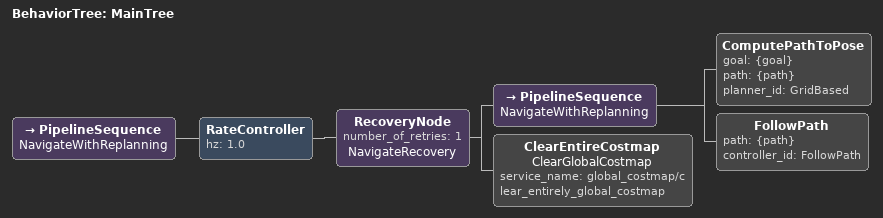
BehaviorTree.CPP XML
<root main_tree_to_execute="MainTree">
  <BehaviorTree ID="MainTree">
    <PipelineSequence name="NavigateWithReplanning">
      <RateController hz="1.0">
        <RecoveryNode number_of_retries="1" name="NavigateRecovery">
          <PipelineSequence name="NavigateWithReplanning">
            <ComputePathToPose goal="{goal}" path="{path}" planner_id="GridBased"/>
            <FollowPath path="{path}" controller_id="FollowPath"/>
          </PipelineSequence>
          <ClearEntireCostmap name="ClearGlobalCostmap" service_name="global_costmap/clear_entirely_global_costmap"/>
        </RecoveryNode>
      </RateController>
    </PipelineSequence>
  </BehaviorTree>
</root>
